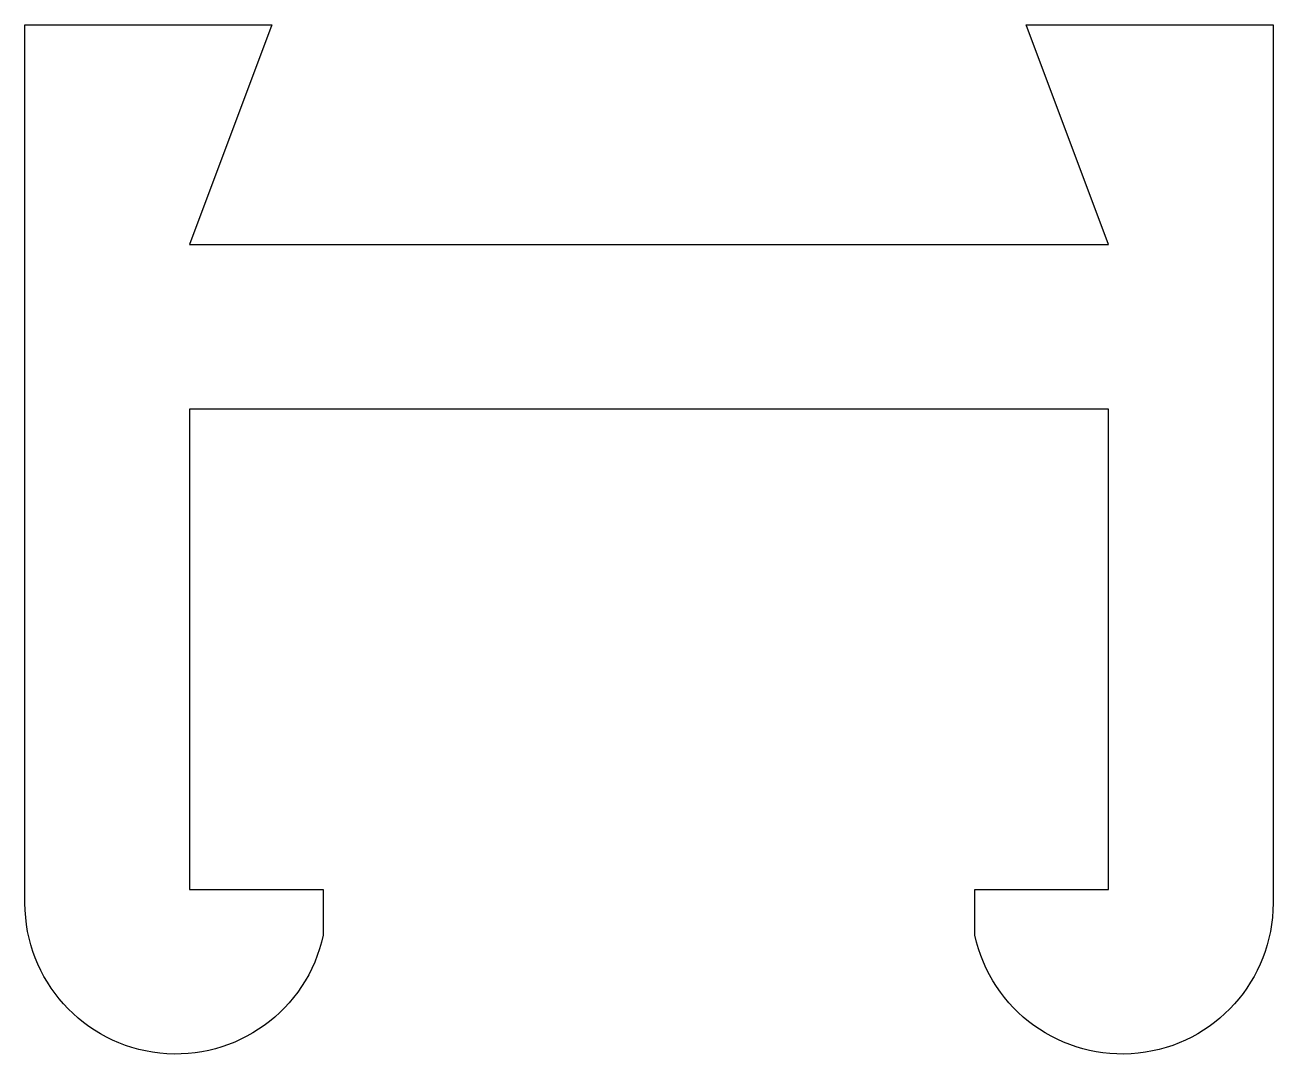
# Model space of a CAD drawing. Extents: x 248.2 to 266.4, y 241.3 to 256.3.
import ezdxf

# ---------------------------------------------------------------- set-up
doc = ezdxf.new("R2010")
doc.units = 0
doc.layers.add('ANA', color=220, linetype='CONTINUOUS')

msp = doc.modelspace()

# ---------------------------------------------------------------- linework, layer by layer
at = {"layer": 'ANA'}
msp.add_lwpolyline([(250.561, 253.092), (257.261, 253.092), (263.961, 253.092), (262.761, 256.292), (266.361, 256.292), (266.361, 243.492, -0.898519), (262.011, 243.026), (262.011, 243.692), (263.961, 243.692), (263.961, 250.692), (257.261, 250.692), (250.561, 250.692), (250.561, 243.692), (252.511, 243.692), (252.511, 243.026, -0.898519), (248.161, 243.492), (248.161, 256.292), (251.761, 256.292)], format="xyb", close=True, dxfattribs=at)

doc.saveas('drawing.dxf')
